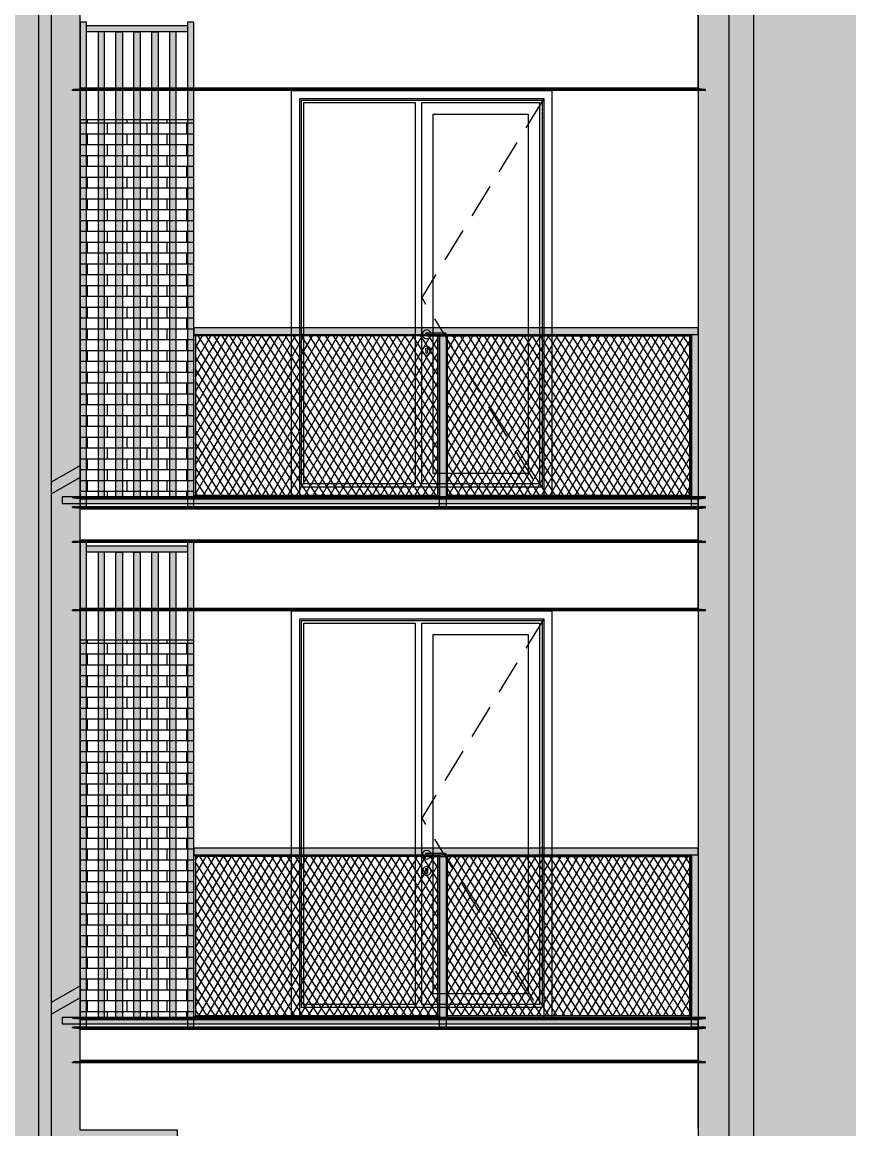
# Model space of a CAD drawing. Header units: millimetres. Extents: x 476244520 to 476657119, y 4620824743 to 4621446928.
# Drawn here: x 476562973 to 476568056, y 4621075260 to 4621082065 of the extents above; entities that cross this region are included whole.
import ezdxf

# ---------------------------------------------------------------- set-up
doc = ezdxf.new("R2010")
doc.units = ezdxf.units.MM
doc.header["$MEASUREMENT"] = 0
doc.linetypes.add('Hidden Line', pattern=[317.5, 211.666667, -105.833333])
for name, color, linetype, lineweight in [('0_Pen_No__250_Pen_No__255', 255, 'Continuous', 0), ('0_Pen_No__250_Pen_No__7', 7, 'Continuous', 0), ('2D Drafting - General_Pen_No__30_Pen_No__9_Pen_No__9_Pen_No__253', 252, 'Continuous', 0), ('2D Drafting - General_Pen_No__30_Pen_No__9_Pen_No__9_Pen_No__7', 7, 'Continuous', 0), ('2D Drafting - General_Pen_No__7_Pen_No__7', 7, 'Continuous', 0), ('New_2D Drafting - General_Pen_No__30_Pen_No__9_Pen_No__9_Pen_No__255', 255, 'Continuous', 0), ('New_2D Drafting - General_Pen_No__30_Pen_No__9_Pen_No__9_Pen_No__7', 7, 'Continuous', 0), ('New_2D Drafting - General_Pen_No__4', 7, 'Continuous', 0), ('New_2D Drafting - General_Pen_No__7', 7, 'Continuous', 0), ('New_Structural - Bearing_Pen_No__250', 7, 'Continuous', 0), ('Structural - Bearing_Pen_No__250', 7, 'Continuous', 0), ('zoma_Pen_No__142', 142, 'Continuous', 0)]:
    doc.layers.add(name, color=color, linetype=linetype, lineweight=lineweight)
doc.layers.add('zoma', color=7, linetype='Continuous')
doc.styles.add('GENERATED_STYLE_2', font='arial.ttf')
doc.dimstyles.new('GENERATED_STYLE__1', dxfattribs={"dimtxt": 200, "dimasz": 64.421331, "dimexe": 0.18, "dimexo": 3, "dimgap": 0.09, "dimtad": 1, "dimtih": 1, "dimtoh": 1, "dimlfac": 0.001, "dimzin": 0, "dimdsep": 46, "dimtxsty": 'GENERATED_STYLE_2', "dimblk": 'ARROWHEAD_2', "dimblk1": 'ARROWHEAD_2', "dimblk2": 'ARROWHEAD_2', "dimcen": 0.09, "dimclrd": 142, "dimclre": 142, "dimclrt": 142, "dimadec": 0, "dimazin": 0, "dimtfac": 1, "dimtdec": 4, "dimtmove": 0, "dimatfit": 3, "dimfxl": 1, "dimtolj": 1, "dimtzin": 0, "dimarcsym": 0})
pattern_1 = [(0, (476844527.15, 4621385791.044), (0, 66.64), []), (90, (476844527.15, 4621385791.04), (-244.8, 0), [66.64, -66.64]), (90, (476844649.55, 4621385857.68), (-244.8, 0), [66.64, -66.64])]
pattern_2 = [(60, (476844527.15, 4621385791.044), (-38.971143, 22.5), []), (122.833095, (476844527.15, 4621385791.044), (36.8060797, 18.75), [])]

# ---------------------------------------------------------------- blocks, each defined once
blk = doc.blocks.new('*D172', base_point=(476844527.1, 4621385791))
at = {"layer": 'zoma_Pen_No__142', "color": 142, "linetype": 'Continuous', "lineweight": 0, "transparency": 16777216}
for p, q in [((476539727.3, 4621067767.3), (476539678.3, 4621067682.6)), ((476539702.8, 4621067661.4), (476539702.8, 4621067788.5)), ((476581478.3, 4621067682.6), (476581527.3, 4621067767.3)), ((476581502.8, 4621067661.4), (476581502.8, 4621067788.5)), ((476539661.3, 4621067725), (476539702.8, 4621067725)), ((476539702.8, 4621067725), (476581502.8, 4621067725)), ((476581502.8, 4621067725), (476581544.2, 4621067725))]:
    blk.add_line(p, q, dxfattribs=at)
at = {"layer": 'zoma_Pen_No__142', "color": 142, "lineweight": 0, "transparency": 16777216, "insert": (476560260.9, 4621067765), "char_height": 200, "attachment_point": 7, "style": 'GENERATED_STYLE_2'}
blk.add_mtext('\\A1;{\\pql;\\fArial CYR|b0|i0|c204|p34;41.80}', dxfattribs=at)
blk = doc.blocks.new('ARROWHEAD_2')
at = {"color": 0, "linetype": 'Continuous', "lineweight": 0}
for p, q in [((0, 0), (-1, 0)), ((-0.38, -0.66), (0.38, 0.66))]:
    blk.add_line(p, q, dxfattribs=at)

msp = doc.modelspace()

# ---------------------------------------------------------------- hatches: boundary and pattern name
at = {"layer": '0_Pen_No__250_Pen_No__255', "linetype": 'Continuous', "lineweight": 0, "true_color": 0x3f3f3f}
for points in [[(476563154.323, 4621070445.479), (476563154.323, 4621082420.346), (476563074.323, 4621082420.346), (476563074.323, 4621070445.479)], [(476563154.323, 4621079238.504), (476563329.323, 4621079339.645), (476563329.323, 4621079266.141), (476563154.323, 4621079165.001)], [(476563154.323, 4621076038.504), (476563329.323, 4621076139.645), (476563329.323, 4621076066.141), (476563154.323, 4621075965.001)]]:
    msp.add_hatch(color=250, dxfattribs=at).paths.add_polyline_path(points)
at = {"layer": '2D Drafting - General_Pen_No__30_Pen_No__9_Pen_No__9_Pen_No__253', "linetype": 'Continuous', "lineweight": 0}
h = msp.add_hatch(dxfattribs=at)
h.set_pattern_fill('BRICK___RUNNING_BOND', color=252, style=0, pattern_type=2)
h.set_pattern_definition([(0, (476584677.18, 4621075479.1), (0, 66.64), []), (90, (476584677.18, 4621075479.1), (-244.8, 0), [66.64, -66.64]), (90, (476584799.58, 4621075545.74), (-244.8, 0), [66.64, -66.64])])
h.paths.add_polyline_path([(476539459.138, 4621072645.531), (476540629.005, 4621072645.531), (476540629.014, 4621075245.539), (476540629.014, 4621076667.176), (476540629.014, 4621084845.531), (476540629.014, 4621085057.885), (476540629.014, 4621085545.532), (476546429.014, 4621085545.532), (476546429.014, 4621072645.531), (476553686.976, 4621072645.531), (476553729.155, 4621072645.531), (476553729.155, 4621075945.533), (476553729.155, 4621078445.544), (476553729.155, 4621079070.057), (476553729.155, 4621085545.544), (476557529.011, 4621085545.544), (476557529.011, 4621075245.549), (476556929.206, 4621075245.549), (476556929.206, 4621070445.499), (476563929.127, 4621070445.499), (476563929.127, 4621075251.999), (476563329.323, 4621075251.999), (476563329.323, 4621085545.544), (476567129.179, 4621085545.544), (476567129.179, 4621072645.445), (476569940.806, 4621072645.445), (476569940.806, 4621072645.531), (476570829.494, 4621072645.531), (476572429.494, 4621072645.531), (476574429.014, 4621072645.531), (476574429.014, 4621085545.532), (476580229.014, 4621085545.532), (476580229.014, 4621072645.531), (476581399.049, 4621072645.531), (476581399.049, 4621085945.125), (476580317.511, 4621085945.125), (476574428.978, 4621085945.125), (476553729.155, 4621085945.125), (476546829.014, 4621085945.125), (476539459.138, 4621085945.125)])
h.paths.add_polyline_path([(476546829.014, 4621082345.544), (476546829.014, 4621084845.531), (476553329.014, 4621084845.531), (476553329.014, 4621082345.544)], flags=0)
h.paths.add_polyline_path([(476546829.014, 4621075945.533), (476546829.014, 4621078445.544), (476553329.014, 4621078445.544), (476553329.014, 4621075945.533)], flags=0)
h.paths.add_polyline_path([(476546829.014, 4621079145.544), (476546829.014, 4621081645.544), (476553329.014, 4621081645.544), (476553329.014, 4621079145.544)], flags=0)
h.paths.add_polyline_path([(476549474.939, 4621072745.581), (476549479.055, 4621072745.581), (476549479.055, 4621075245.581), (476547879.055, 4621075245.582), (476547879.055, 4621072745.581)], flags=0)
h.paths.add_polyline_path([(476559629.231, 4621083245.531), (476559629.231, 4621084845.531), (476558029.231, 4621084845.531), (476558029.231, 4621083245.531)], flags=0)
h.paths.add_polyline_path([(476559629.231, 4621073645.531), (476559629.231, 4621075245.531), (476558029.231, 4621075245.531), (476558029.231, 4621073645.531)], flags=0)
h.paths.add_polyline_path([(476558029.236, 4621076845.531), (476559629.236, 4621076845.531), (476559629.236, 4621078445.531), (476558029.236, 4621078445.531)], flags=0)
h.paths.add_polyline_path([(476559629.236, 4621080045.531), (476559629.236, 4621081645.531), (476558029.236, 4621081645.531), (476558029.236, 4621080045.531)], flags=0)
h.paths.add_polyline_path([(476559629.014, 4621071445.531), (476559629.014, 4621072045.531), (476558029.442, 4621072045.531), (476558029.442, 4621071445.531)], flags=0)
h.paths.add_polyline_path([(476561228.792, 4621078445.531), (476561228.792, 4621076845.531), (476562828.792, 4621076845.531), (476562828.792, 4621078445.531)], flags=0)
h.paths.add_polyline_path([(476561228.792, 4621080045.531), (476562828.792, 4621080045.531), (476562828.792, 4621081645.531), (476561228.792, 4621081645.531)], flags=0)
h.paths.add_polyline_path([(476561228.797, 4621084845.531), (476561228.797, 4621083245.531), (476562828.797, 4621083245.531), (476562828.797, 4621084845.531)], flags=0)
h.paths.add_polyline_path([(476562828.369, 4621071445.531), (476562828.369, 4621072045.531), (476561228.797, 4621072045.531), (476561228.797, 4621071445.531)], flags=0)
h.paths.add_polyline_path([(476561228.797, 4621073645.531), (476562828.797, 4621073645.531), (476562828.797, 4621075245.531), (476561228.797, 4621075245.531)], flags=0)
h.paths.add_polyline_path([(476568178.997, 4621081645.582), (476568178.997, 4621079145.581), (476569778.997, 4621079145.581), (476569778.997, 4621081645.581)], flags=0)
h.paths.add_polyline_path([(476569778.997, 4621075945.581), (476569778.997, 4621078445.581), (476568178.997, 4621078445.582), (476568178.997, 4621075945.581)], flags=0)
h.paths.add_polyline_path([(476568178.997, 4621082345.581), (476569778.997, 4621082345.581), (476569778.997, 4621084845.581), (476568178.997, 4621084845.582)], flags=0)
h.paths.add_polyline_path([(476571779.011, 4621084845.581), (476571779.011, 4621082345.581), (476573379.011, 4621082345.581), (476573379.011, 4621084845.582)], flags=0)
h.paths.add_polyline_path([(476571779.011, 4621081645.581), (476571779.011, 4621079145.581), (476573379.011, 4621079145.581), (476573379.011, 4621081645.582)], flags=0)
h.paths.add_polyline_path([(476571779.011, 4621075245.581), (476571779.011, 4621072745.581), (476571783.128, 4621072745.581), (476573379.011, 4621072745.581), (476573379.011, 4621075245.582)], flags=0)
h.paths.add_polyline_path([(476571779.011, 4621075945.581), (476573379.011, 4621075945.581), (476573379.011, 4621078445.582), (476571779.011, 4621078445.581)], flags=0)
at = {"layer": 'New_2D Drafting - General_Pen_No__30_Pen_No__9_Pen_No__9_Pen_No__255', "linetype": 'Continuous', "lineweight": 0}
for points in [[(476567320.175, 4621070445.492), (476567320.175, 4621085245.557), (476567470.175, 4621085245.557), (476567470.175, 4621070445.492)], [(476563369.323, 4621082065.446), (476563329.323, 4621082065.446), (476563329.323, 4621079085.507), (476563369.323, 4621079085.507)], [(476564029.323, 4621082065.446), (476563989.323, 4621082065.446), (476563989.323, 4621079085.507), (476564029.323, 4621079085.507)], [(476563989.323, 4621082045.534), (476563989.323, 4621082005.446), (476563369.323, 4621082005.446), (476563369.323, 4621082045.534)], [(476563479.323, 4621082005.446), (476563439.323, 4621082005.446), (476563439.323, 4621079145.533), (476563479.323, 4621079145.533)], [(476563549.323, 4621082005.446), (476563589.323, 4621082005.446), (476563589.323, 4621079145.533), (476563549.323, 4621079145.533)], [(476563659.323, 4621082005.446), (476563699.323, 4621082005.446), (476563699.323, 4621079145.533), (476563659.323, 4621079145.533)], [(476563769.323, 4621082005.446), (476563809.323, 4621082005.446), (476563809.323, 4621079145.533), (476563769.323, 4621079145.533)], [(476563919.323, 4621082005.446), (476563879.323, 4621082005.446), (476563879.323, 4621079145.533), (476563919.323, 4621079145.533)], [(476567129.179, 4621080145.535), (476567129.179, 4621080185.535), (476564029.319, 4621080185.535), (476564029.319, 4621080145.535)], [(476564039.405, 4621080135.535), (476564029.319, 4621080145.535), (476565539.153, 4621080145.535), (476565529.153, 4621080135.535)], [(476564029.319, 4621080145.535), (476564039.405, 4621080135.535), (476564039.405, 4621079155.507), (476564029.319, 4621079145.533)], [(476565539.179, 4621079145.533), (476565529.179, 4621079155.533), (476565529.179, 4621080135.561), (476565539.179, 4621080145.561)], [(476565579.179, 4621079085.507), (476565539.179, 4621079085.507), (476565539.179, 4621080145.535), (476565579.179, 4621080145.535)], [(476565579.179, 4621079145.507), (476565589.179, 4621079155.507), (476565589.179, 4621080135.535), (476565579.179, 4621080145.535)], [(476565589.179, 4621080135.535), (476565579.179, 4621080145.535), (476567089.179, 4621080145.535), (476567079.179, 4621080135.535)], [(476567089.179, 4621079145.507), (476567079.179, 4621079155.507), (476567079.179, 4621080135.535), (476567089.179, 4621080145.535)], [(476567129.179, 4621079085.541), (476567089.179, 4621079085.541), (476567089.179, 4621080145.535), (476567129.179, 4621080145.535)], [(476567129.179, 4621079105.533), (476567129.179, 4621079145.533), (476563219.405, 4621079145.533), (476563219.405, 4621079105.533)], [(476564039.405, 4621079155.507), (476564029.319, 4621079145.533), (476565539.153, 4621079145.533), (476565529.151, 4621079155.535)], [(476565589.179, 4621079155.533), (476565579.179, 4621079145.533), (476567089.179, 4621079145.533), (476567079.179, 4621079155.533)], [(476563369.323, 4621078865.446), (476563329.323, 4621078865.446), (476563329.323, 4621075885.507), (476563369.323, 4621075885.507)], [(476564029.323, 4621078865.446), (476563989.323, 4621078865.446), (476563989.323, 4621075885.507), (476564029.323, 4621075885.507)], [(476563989.323, 4621078845.534), (476563989.323, 4621078805.446), (476563369.323, 4621078805.446), (476563369.323, 4621078845.534)], [(476563479.323, 4621078805.446), (476563439.323, 4621078805.446), (476563439.323, 4621075945.533), (476563479.323, 4621075945.533)], [(476563549.323, 4621078805.446), (476563589.323, 4621078805.446), (476563589.323, 4621075945.533), (476563549.323, 4621075945.533)], [(476563659.323, 4621078805.446), (476563699.323, 4621078805.446), (476563699.323, 4621075945.533), (476563659.323, 4621075945.533)], [(476563769.323, 4621078805.446), (476563809.323, 4621078805.446), (476563809.323, 4621075945.533), (476563769.323, 4621075945.533)], [(476563919.323, 4621078805.446), (476563879.323, 4621078805.446), (476563879.323, 4621075945.533), (476563919.323, 4621075945.533)], [(476567129.179, 4621076945.535), (476567129.179, 4621076985.535), (476564029.319, 4621076985.535), (476564029.319, 4621076945.535)], [(476564039.405, 4621076935.535), (476564029.319, 4621076945.535), (476565539.153, 4621076945.535), (476565529.153, 4621076935.535)], [(476564029.319, 4621076945.535), (476564039.405, 4621076935.535), (476564039.405, 4621075955.507), (476564029.319, 4621075945.533)], [(476565539.179, 4621075945.533), (476565529.179, 4621075955.533), (476565529.179, 4621076935.561), (476565539.179, 4621076945.561)], [(476565579.179, 4621075885.507), (476565539.179, 4621075885.507), (476565539.179, 4621076945.535), (476565579.179, 4621076945.535)], [(476565579.179, 4621075945.507), (476565589.179, 4621075955.507), (476565589.179, 4621076935.535), (476565579.179, 4621076945.535)], [(476565589.179, 4621076935.535), (476565579.179, 4621076945.535), (476567089.179, 4621076945.535), (476567079.179, 4621076935.535)], [(476567089.179, 4621075945.507), (476567079.179, 4621075955.507), (476567079.179, 4621076935.535), (476567089.179, 4621076945.535)], [(476567129.179, 4621075885.541), (476567089.179, 4621075885.541), (476567089.179, 4621076945.535), (476567129.179, 4621076945.535)], [(476567129.179, 4621075905.533), (476567129.179, 4621075945.533), (476563219.405, 4621075945.533), (476563219.405, 4621075905.533)], [(476564039.405, 4621075955.507), (476564029.319, 4621075945.533), (476565539.153, 4621075945.533), (476565529.151, 4621075955.535)], [(476565589.179, 4621075955.533), (476565579.179, 4621075945.533), (476567089.179, 4621075945.533), (476567079.179, 4621075955.533)]]:
    msp.add_hatch(color=255, dxfattribs=at).paths.add_polyline_path(points)
h = msp.add_hatch(dxfattribs=at)
h.set_pattern_fill('BRICK___RUNNING_BOND', color=255, style=0, pattern_type=2)
h.set_pattern_definition(pattern_1)
h.paths.add_polyline_path([(476563329.323, 4621079145.533), (476564029.319, 4621079145.533), (476564029.319, 4621081465.08), (476563329.323, 4621081465.08)])
h = msp.add_hatch(dxfattribs=at)
h.set_pattern_fill('BRICK___RUNNING_BOND', color=255, style=0, pattern_type=2)
h.set_pattern_definition(pattern_1)
h.paths.add_polyline_path([(476563329.323, 4621075945.533), (476564029.319, 4621075945.533), (476564029.319, 4621078265.08), (476563329.323, 4621078265.08)])
at = {"layer": 'New_2D Drafting - General_Pen_No__7', "linetype": 'Continuous', "lineweight": 0}
h = msp.add_hatch(dxfattribs=at)
h.set_pattern_fill('BATT_INSULATION', style=0, pattern_type=2)
h.set_pattern_definition(pattern_2)
h.paths.add_polyline_path([(476565529.179, 4621080135.535), (476564039.405, 4621080135.535), (476564039.405, 4621079155.507), (476565529.179, 4621079155.507)])
h = msp.add_hatch(dxfattribs=at)
h.set_pattern_fill('BATT_INSULATION', style=0, pattern_type=2)
h.set_pattern_definition(pattern_2)
h.paths.add_polyline_path([(476567079.179, 4621079155.533), (476565589.179, 4621079155.533), (476565589.179, 4621080135.535), (476567079.179, 4621080135.535)])
h = msp.add_hatch(dxfattribs=at)
h.set_pattern_fill('BATT_INSULATION', style=0, pattern_type=2)
h.set_pattern_definition(pattern_2)
h.paths.add_polyline_path([(476565529.179, 4621076935.535), (476564039.405, 4621076935.535), (476564039.405, 4621075955.507), (476565529.179, 4621075955.507)])
h = msp.add_hatch(dxfattribs=at)
h.set_pattern_fill('BATT_INSULATION', style=0, pattern_type=2)
h.set_pattern_definition(pattern_2)
h.paths.add_polyline_path([(476567079.179, 4621075955.533), (476565589.179, 4621075955.533), (476565589.179, 4621076935.535), (476567079.179, 4621076935.535)])

# ---------------------------------------------------------------- linework, layer by layer
at = {"layer": '0_Pen_No__250_Pen_No__7', "color": 7, "linetype": 'Continuous', "lineweight": 0, "flags": 128}
for points in [[(476563154.323, 4621070445.479), (476563154.323, 4621082420.346), (476563074.323, 4621082420.346), (476563074.323, 4621070445.479)], [(476563154.323, 4621079238.504), (476563329.323, 4621079339.645), (476563329.323, 4621079266.141), (476563154.323, 4621079165.001)], [(476563154.323, 4621076038.504), (476563329.323, 4621076139.645), (476563329.323, 4621076066.141), (476563154.323, 4621075965.001)]]:
    msp.add_lwpolyline(points, close=True, dxfattribs=at)
at = {"layer": '2D Drafting - General_Pen_No__30_Pen_No__9_Pen_No__9_Pen_No__7', "color": 7, "linetype": 'Continuous', "lineweight": 0, "flags": 128}
msp.add_lwpolyline([(476556929.206, 4621070445.499), (476563929.127, 4621070445.499), (476563929.127, 4621075251.999), (476563329.323, 4621075251.999), (476563329.323, 4621085545.544), (476567129.179, 4621085545.544), (476567129.179, 4621072645.445), (476569940.806, 4621072645.445), (476569940.806, 4621072645.531), (476570829.494, 4621072645.531), (476572429.494, 4621072645.531), (476574429.014, 4621072645.531), (476574429.014, 4621085545.532), (476580229.014, 4621085545.532), (476580229.014, 4621072645.531), (476581399.049, 4621072645.531), (476581399.049, 4621085945.125), (476580317.511, 4621085945.125), (476574428.978, 4621085945.125), (476553729.155, 4621085945.125)], dxfattribs=at)
at = {"layer": '2D Drafting - General_Pen_No__7_Pen_No__7', "color": 7, "linetype": 'Continuous', "lineweight": 0, "flags": 128}
for points in [[(476566225.507, 4621079145.552), (476564629.623, 4621079145.558), (476564629.632, 4621081645.558), (476566229.632, 4621081645.552)], [(476566229.632, 4621081645.552), (476566229.623, 4621079145.552), (476566225.507, 4621079145.552)], [(476566225.507, 4621075945.552), (476564629.623, 4621075945.558), (476564629.632, 4621078445.558), (476566229.632, 4621078445.552)], [(476566229.632, 4621078445.552), (476566229.623, 4621075945.552), (476566225.507, 4621075945.552)]]:
    msp.add_lwpolyline(points, dxfattribs=at)
for points in [[(476564679.632, 4621081595.557), (476566179.632, 4621081595.552), (476566179.623, 4621079145.553), (476564679.623, 4621079145.559)], [(476564689.632, 4621081585.557), (476566169.632, 4621081585.552), (476566169.623, 4621079205.554), (476564689.623, 4621079205.559)], [(476564704.632, 4621081570.557), (476565389.632, 4621081570.554), (476565389.624, 4621079225.557), (476564704.624, 4621079225.559)], [(476565429.628, 4621081570.554), (476566154.632, 4621081570.552), (476566154.624, 4621079225.554), (476565429.624, 4621079225.557)], [(476565499.631, 4621081500.554), (476566084.631, 4621081500.552), (476566084.624, 4621079290.554), (476565499.624, 4621079290.556)], [(476564679.632, 4621078395.557), (476566179.632, 4621078395.552), (476566179.623, 4621075945.553), (476564679.623, 4621075945.559)], [(476564689.632, 4621078385.557), (476566169.632, 4621078385.552), (476566169.623, 4621076005.554), (476564689.623, 4621076005.559)], [(476564704.632, 4621078370.557), (476565389.632, 4621078370.554), (476565389.624, 4621076025.557), (476564704.624, 4621076025.559)], [(476565429.628, 4621078370.554), (476566154.632, 4621078370.552), (476566154.624, 4621076025.554), (476565429.624, 4621076025.557)], [(476565499.631, 4621078300.554), (476566084.631, 4621078300.552), (476566084.624, 4621076090.554), (476565499.624, 4621076090.556)]]:
    msp.add_lwpolyline(points, close=True, dxfattribs=at)
at = {"layer": '2D Drafting - General_Pen_No__7_Pen_No__7', "color": 7, "linetype": 'Hidden Line', "lineweight": 0, "flags": 128}
for points in [[(476566179.632, 4621081595.552), (476565429.628, 4621080371.431), (476566178.846, 4621079146.837)], [(476566179.632, 4621078395.552), (476565429.628, 4621077171.431), (476566178.846, 4621075946.837)]]:
    msp.add_lwpolyline(points, dxfattribs=at)
at = {"layer": 'New_2D Drafting - General_Pen_No__30_Pen_No__9_Pen_No__9_Pen_No__7', "color": 7, "linetype": 'Continuous', "lineweight": 0, "flags": 128}
for points in [[(476567320.175, 4621070445.492), (476567320.175, 4621085245.557), (476567470.175, 4621085245.557), (476567470.175, 4621070445.492)], [(476563369.323, 4621082065.446), (476563329.323, 4621082065.446), (476563329.323, 4621079085.507), (476563369.323, 4621079085.507)], [(476564029.323, 4621082065.446), (476563989.323, 4621082065.446), (476563989.323, 4621079085.507), (476564029.323, 4621079085.507)], [(476563989.323, 4621082045.534), (476563989.323, 4621082005.446), (476563369.323, 4621082005.446), (476563369.323, 4621082045.534)], [(476563479.323, 4621082005.446), (476563439.323, 4621082005.446), (476563439.323, 4621079145.533), (476563479.323, 4621079145.533)], [(476563549.323, 4621082005.446), (476563589.323, 4621082005.446), (476563589.323, 4621079145.533), (476563549.323, 4621079145.533)], [(476563659.323, 4621082005.446), (476563699.323, 4621082005.446), (476563699.323, 4621079145.533), (476563659.323, 4621079145.533)], [(476563769.323, 4621082005.446), (476563809.323, 4621082005.446), (476563809.323, 4621079145.533), (476563769.323, 4621079145.533)], [(476563919.323, 4621082005.446), (476563879.323, 4621082005.446), (476563879.323, 4621079145.533), (476563919.323, 4621079145.533)], [(476563329.323, 4621079145.533), (476564029.319, 4621079145.533), (476564029.319, 4621081465.08), (476563329.323, 4621081465.08)], [(476567129.179, 4621080145.535), (476567129.179, 4621080185.535), (476564029.319, 4621080185.535), (476564029.319, 4621080145.535)], [(476564039.405, 4621080135.535), (476564029.319, 4621080145.535), (476565539.153, 4621080145.535), (476565529.153, 4621080135.535)], [(476564029.319, 4621080145.535), (476564039.405, 4621080135.535), (476564039.405, 4621079155.507), (476564029.319, 4621079145.533)], [(476565539.179, 4621079145.533), (476565529.179, 4621079155.533), (476565529.179, 4621080135.561), (476565539.179, 4621080145.561)], [(476565579.179, 4621079085.507), (476565539.179, 4621079085.507), (476565539.179, 4621080145.535), (476565579.179, 4621080145.535)], [(476565579.179, 4621079145.507), (476565589.179, 4621079155.507), (476565589.179, 4621080135.535), (476565579.179, 4621080145.535)], [(476565589.179, 4621080135.535), (476565579.179, 4621080145.535), (476567089.179, 4621080145.535), (476567079.179, 4621080135.535)], [(476567089.179, 4621079145.507), (476567079.179, 4621079155.507), (476567079.179, 4621080135.535), (476567089.179, 4621080145.535)], [(476567129.179, 4621079085.541), (476567089.179, 4621079085.541), (476567089.179, 4621080145.535), (476567129.179, 4621080145.535)], [(476567129.179, 4621079105.533), (476567129.179, 4621079145.533), (476563219.405, 4621079145.533), (476563219.405, 4621079105.533)], [(476564039.405, 4621079155.507), (476564029.319, 4621079145.533), (476565539.153, 4621079145.533), (476565529.151, 4621079155.535)], [(476565589.179, 4621079155.533), (476565579.179, 4621079145.533), (476567089.179, 4621079145.533), (476567079.179, 4621079155.533)], [(476563369.323, 4621078865.446), (476563329.323, 4621078865.446), (476563329.323, 4621075885.507), (476563369.323, 4621075885.507)], [(476564029.323, 4621078865.446), (476563989.323, 4621078865.446), (476563989.323, 4621075885.507), (476564029.323, 4621075885.507)], [(476563989.323, 4621078845.534), (476563989.323, 4621078805.446), (476563369.323, 4621078805.446), (476563369.323, 4621078845.534)], [(476563479.323, 4621078805.446), (476563439.323, 4621078805.446), (476563439.323, 4621075945.533), (476563479.323, 4621075945.533)], [(476563549.323, 4621078805.446), (476563589.323, 4621078805.446), (476563589.323, 4621075945.533), (476563549.323, 4621075945.533)], [(476563659.323, 4621078805.446), (476563699.323, 4621078805.446), (476563699.323, 4621075945.533), (476563659.323, 4621075945.533)], [(476563769.323, 4621078805.446), (476563809.323, 4621078805.446), (476563809.323, 4621075945.533), (476563769.323, 4621075945.533)], [(476563919.323, 4621078805.446), (476563879.323, 4621078805.446), (476563879.323, 4621075945.533), (476563919.323, 4621075945.533)], [(476563329.323, 4621075945.533), (476564029.319, 4621075945.533), (476564029.319, 4621078265.08), (476563329.323, 4621078265.08)], [(476567129.179, 4621076945.535), (476567129.179, 4621076985.535), (476564029.319, 4621076985.535), (476564029.319, 4621076945.535)], [(476564039.405, 4621076935.535), (476564029.319, 4621076945.535), (476565539.153, 4621076945.535), (476565529.153, 4621076935.535)], [(476564029.319, 4621076945.535), (476564039.405, 4621076935.535), (476564039.405, 4621075955.507), (476564029.319, 4621075945.533)], [(476565539.179, 4621075945.533), (476565529.179, 4621075955.533), (476565529.179, 4621076935.561), (476565539.179, 4621076945.561)], [(476565579.179, 4621075885.507), (476565539.179, 4621075885.507), (476565539.179, 4621076945.535), (476565579.179, 4621076945.535)], [(476565579.179, 4621075945.507), (476565589.179, 4621075955.507), (476565589.179, 4621076935.535), (476565579.179, 4621076945.535)], [(476565589.179, 4621076935.535), (476565579.179, 4621076945.535), (476567089.179, 4621076945.535), (476567079.179, 4621076935.535)], [(476567089.179, 4621075945.507), (476567079.179, 4621075955.507), (476567079.179, 4621076935.535), (476567089.179, 4621076945.535)], [(476567129.179, 4621075885.541), (476567089.179, 4621075885.541), (476567089.179, 4621076945.535), (476567129.179, 4621076945.535)], [(476567129.179, 4621075905.533), (476567129.179, 4621075945.533), (476563219.405, 4621075945.533), (476563219.405, 4621075905.533)], [(476564039.405, 4621075955.507), (476564029.319, 4621075945.533), (476565539.153, 4621075945.533), (476565529.151, 4621075955.535)], [(476565589.179, 4621075955.533), (476565579.179, 4621075945.533), (476567089.179, 4621075945.533), (476567079.179, 4621075955.533)]]:
    msp.add_lwpolyline(points, close=True, dxfattribs=at)
at = {"layer": 'New_2D Drafting - General_Pen_No__4', "color": 7, "linetype": 'Continuous', "lineweight": 0, "flags": 128}
for points in [[(476565529.179, 4621080135.535), (476564039.405, 4621080135.535), (476564039.405, 4621079155.507), (476565529.179, 4621079155.507)], [(476567079.179, 4621079155.533), (476565589.179, 4621079155.533), (476565589.179, 4621080135.535), (476567079.179, 4621080135.535)], [(476565529.179, 4621076935.535), (476564039.405, 4621076935.535), (476564039.405, 4621075955.507), (476565529.179, 4621075955.507)], [(476567079.179, 4621075955.533), (476565589.179, 4621075955.533), (476565589.179, 4621076935.535), (476567079.179, 4621076935.535)]]:
    msp.add_lwpolyline(points, close=True, dxfattribs=at)
at = {"layer": 'New_Structural - Bearing_Pen_No__250', "color": 7, "linetype": 'Continuous', "lineweight": 0}
for p, q in [((476565437.134, 4621080159.055), (476565433.517, 4621080145.555)), ((476565447.017, 4621080168.938), (476565437.134, 4621080159.055)), ((476565460.517, 4621080172.555), (476565447.017, 4621080168.938)), ((476565453.446, 4621080152.626), (476565450.517, 4621080145.555)), ((476565454.998, 4621080152.626), (476565452.239, 4621080145.555)), ((476565460.517, 4621080155.555), (476565453.446, 4621080152.626)), ((476565459.813, 4621080152.626), (476565457.701, 4621080145.555)), ((476565474.017, 4621080168.938), (476565460.517, 4621080172.555)), ((476565460.517, 4621080155.555), (476565461.659, 4621080155.555)), ((476565461.659, 4621080155.555), (476565464.91, 4621080155.555)), ((476565464.91, 4621080155.555), (476565469.777, 4621080155.555)), ((476565467.018, 4621080152.626), (476565465.875, 4621080145.555)), ((476565469.777, 4621080155.555), (476565475.517, 4621080155.555)), ((476565483.9, 4621080159.055), (476565474.017, 4621080168.938)), ((476565475.517, 4621080155.555), (476565555.517, 4621080155.555)), ((476565484.838, 4621080155.555), (476565483.9, 4621080159.055)), ((476565555.517, 4621080155.555), (476565561.257, 4621080155.555)), ((476565561.257, 4621080155.555), (476565566.124, 4621080155.555)), ((476565564.016, 4621080152.626), (476565565.159, 4621080145.555)), ((476565566.124, 4621080155.555), (476565569.375, 4621080155.555)), ((476565569.375, 4621080155.555), (476565570.517, 4621080155.555)), ((476565570.517, 4621080155.555), (476565577.588, 4621080152.626)), ((476565571.222, 4621080152.626), (476565573.333, 4621080145.555)), ((476565576.036, 4621080152.626), (476565578.795, 4621080145.555)), ((476565577.588, 4621080152.626), (476565580.517, 4621080145.555)), ((476565433.517, 4621080145.555), (476565437.134, 4621080132.055)), ((476565437.134, 4621080132.055), (476565447.017, 4621080122.172)), ((476565447.017, 4621080122.172), (476565460.517, 4621080118.555)), ((476565450.517, 4621080145.555), (476565453.446, 4621080138.484)), ((476565452.239, 4621080145.555), (476565454.998, 4621080138.484)), ((476565453.446, 4621080138.484), (476565460.517, 4621080135.555)), ((476565457.701, 4621080145.555), (476565459.812, 4621080138.484)), ((476565460.517, 4621080135.555), (476565461.659, 4621080135.555)), ((476565460.517, 4621080118.555), (476565474.017, 4621080122.172)), ((476565461.659, 4621080135.555), (476565464.91, 4621080135.555)), ((476565464.91, 4621080135.555), (476565469.777, 4621080135.555)), ((476565465.875, 4621080145.555), (476565467.018, 4621080138.484)), ((476565469.777, 4621080135.555), (476565475.517, 4621080135.555)), ((476565474.017, 4621080122.172), (476565483.9, 4621080132.055)), ((476565475.517, 4621080135.555), (476565555.517, 4621080135.555)), ((476565483.9, 4621080132.055), (476565484.838, 4621080135.555)), ((476565555.517, 4621080135.555), (476565561.257, 4621080135.555)), ((476565561.257, 4621080135.555), (476565566.124, 4621080135.555)), ((476565565.159, 4621080145.555), (476565564.016, 4621080138.484)), ((476565566.124, 4621080135.555), (476565569.375, 4621080135.555)), ((476565569.375, 4621080135.555), (476565570.517, 4621080135.555)), ((476565577.588, 4621080138.484), (476565570.517, 4621080135.555)), ((476565573.333, 4621080145.555), (476565571.222, 4621080138.484)), ((476565578.795, 4621080145.555), (476565576.036, 4621080138.484)), ((476565580.517, 4621080145.555), (476565577.588, 4621080138.484)), ((476565437.134, 4621080059.055), (476565433.517, 4621080045.555)), ((476565433.517, 4621080045.555), (476565437.134, 4621080032.055)), ((476565447.017, 4621080068.938), (476565437.134, 4621080059.055)), ((476565437.134, 4621080032.055), (476565447.017, 4621080022.172)), ((476565460.517, 4621080072.555), (476565447.017, 4621080068.938)), ((476565447.017, 4621080022.172), (476565460.517, 4621080018.555)), ((476565453.797, 4621080057.195), (476565453.049, 4621080055.247)), ((476565455.517, 4621080049.955), (476565453.049, 4621080055.247)), ((476565453.797, 4621080057.195), (476565455.142, 4621080060.699)), ((476565455.142, 4621080060.699), (476565460.517, 4621080062.98)), ((476565455.517, 4621080048.442), (476565455.517, 4621080049.955)), ((476565455.517, 4621080048.442), (476565455.517, 4621080045.555)), ((476565455.517, 4621080045.555), (476565455.517, 4621080042.668)), ((476565455.517, 4621080042.668), (476565455.517, 4621080036.895)), ((476565455.517, 4621080036.895), (476565455.517, 4621080033.055)), ((476565456.981, 4621080029.52), (476565455.517, 4621080033.055)), ((476565460.517, 4621080028.055), (476565456.981, 4621080029.52)), ((476565474.017, 4621080068.938), (476565460.517, 4621080072.555)), ((476565460.517, 4621080062.98), (476565465.892, 4621080060.699)), ((476565464.052, 4621080029.519), (476565460.517, 4621080028.055)), ((476565460.517, 4621080018.555), (476565474.017, 4621080022.172)), ((476565465.517, 4621080033.055), (476565464.052, 4621080029.519)), ((476565467.985, 4621080055.247), (476565465.517, 4621080049.955)), ((476565465.517, 4621080049.955), (476565465.517, 4621080048.442)), ((476565465.517, 4621080048.442), (476565465.517, 4621080045.555)), ((476565465.517, 4621080045.555), (476565465.517, 4621080042.668)), ((476565465.517, 4621080042.668), (476565465.517, 4621080036.895)), ((476565465.517, 4621080036.895), (476565465.517, 4621080033.055)), ((476565467.237, 4621080057.195), (476565465.892, 4621080060.699)), ((476565467.237, 4621080057.195), (476565467.985, 4621080055.247)), ((476565483.899, 4621080059.055), (476565474.017, 4621080068.938)), ((476565474.017, 4621080022.172), (476565483.899, 4621080032.055)), ((476565487.517, 4621080045.555), (476565483.899, 4621080059.055)), ((476565483.899, 4621080032.055), (476565487.517, 4621080045.555)), ((476565437.134, 4621076959.055), (476565433.517, 4621076945.555)), ((476565447.017, 4621076968.938), (476565437.134, 4621076959.055)), ((476565460.517, 4621076972.555), (476565447.017, 4621076968.938)), ((476565453.446, 4621076952.626), (476565450.517, 4621076945.555)), ((476565454.998, 4621076952.626), (476565452.239, 4621076945.555)), ((476565460.517, 4621076955.555), (476565453.446, 4621076952.626)), ((476565459.813, 4621076952.626), (476565457.701, 4621076945.555)), ((476565474.017, 4621076968.938), (476565460.517, 4621076972.555)), ((476565460.517, 4621076955.555), (476565461.659, 4621076955.555)), ((476565461.659, 4621076955.555), (476565464.91, 4621076955.555)), ((476565464.91, 4621076955.555), (476565469.777, 4621076955.555)), ((476565467.018, 4621076952.626), (476565465.875, 4621076945.555)), ((476565469.777, 4621076955.555), (476565475.517, 4621076955.555)), ((476565483.9, 4621076959.055), (476565474.017, 4621076968.938)), ((476565475.517, 4621076955.555), (476565555.517, 4621076955.555)), ((476565484.838, 4621076955.555), (476565483.9, 4621076959.055)), ((476565555.517, 4621076955.555), (476565561.257, 4621076955.555)), ((476565561.257, 4621076955.555), (476565566.124, 4621076955.555)), ((476565564.016, 4621076952.626), (476565565.159, 4621076945.555)), ((476565566.124, 4621076955.555), (476565569.375, 4621076955.555)), ((476565569.375, 4621076955.555), (476565570.517, 4621076955.555)), ((476565570.517, 4621076955.555), (476565577.588, 4621076952.626)), ((476565571.222, 4621076952.626), (476565573.333, 4621076945.555)), ((476565576.036, 4621076952.626), (476565578.795, 4621076945.555)), ((476565577.588, 4621076952.626), (476565580.517, 4621076945.555)), ((476565433.517, 4621076945.555), (476565437.134, 4621076932.055)), ((476565437.134, 4621076932.055), (476565447.017, 4621076922.172)), ((476565447.017, 4621076922.172), (476565460.517, 4621076918.555)), ((476565450.517, 4621076945.555), (476565453.446, 4621076938.484)), ((476565452.239, 4621076945.555), (476565454.998, 4621076938.484)), ((476565453.446, 4621076938.484), (476565460.517, 4621076935.555)), ((476565457.701, 4621076945.555), (476565459.812, 4621076938.484)), ((476565460.517, 4621076935.555), (476565461.659, 4621076935.555)), ((476565460.517, 4621076918.555), (476565474.017, 4621076922.172)), ((476565461.659, 4621076935.555), (476565464.91, 4621076935.555)), ((476565464.91, 4621076935.555), (476565469.777, 4621076935.555)), ((476565465.875, 4621076945.555), (476565467.018, 4621076938.484)), ((476565469.777, 4621076935.555), (476565475.517, 4621076935.555)), ((476565474.017, 4621076922.172), (476565483.9, 4621076932.055)), ((476565475.517, 4621076935.555), (476565555.517, 4621076935.555)), ((476565483.9, 4621076932.055), (476565484.838, 4621076935.555)), ((476565555.517, 4621076935.555), (476565561.257, 4621076935.555)), ((476565561.257, 4621076935.555), (476565566.124, 4621076935.555)), ((476565565.159, 4621076945.555), (476565564.016, 4621076938.484)), ((476565566.124, 4621076935.555), (476565569.375, 4621076935.555)), ((476565569.375, 4621076935.555), (476565570.517, 4621076935.555)), ((476565577.588, 4621076938.484), (476565570.517, 4621076935.555)), ((476565573.333, 4621076945.555), (476565571.222, 4621076938.484)), ((476565578.795, 4621076945.555), (476565576.036, 4621076938.484)), ((476565580.517, 4621076945.555), (476565577.588, 4621076938.484)), ((476565437.134, 4621076859.055), (476565433.517, 4621076845.555)), ((476565433.517, 4621076845.555), (476565437.134, 4621076832.055)), ((476565447.017, 4621076868.938), (476565437.134, 4621076859.055)), ((476565437.134, 4621076832.055), (476565447.017, 4621076822.172)), ((476565460.517, 4621076872.555), (476565447.017, 4621076868.938)), ((476565447.017, 4621076822.172), (476565460.517, 4621076818.555)), ((476565453.797, 4621076857.195), (476565453.049, 4621076855.247)), ((476565455.517, 4621076849.955), (476565453.049, 4621076855.247)), ((476565453.797, 4621076857.195), (476565455.142, 4621076860.699)), ((476565455.142, 4621076860.699), (476565460.517, 4621076862.98)), ((476565455.517, 4621076848.442), (476565455.517, 4621076849.955)), ((476565455.517, 4621076848.442), (476565455.517, 4621076845.555)), ((476565455.517, 4621076845.555), (476565455.517, 4621076842.668)), ((476565455.517, 4621076842.668), (476565455.517, 4621076836.895)), ((476565455.517, 4621076836.895), (476565455.517, 4621076833.055)), ((476565456.981, 4621076829.52), (476565455.517, 4621076833.055)), ((476565460.517, 4621076828.055), (476565456.981, 4621076829.52)), ((476565474.017, 4621076868.938), (476565460.517, 4621076872.555)), ((476565460.517, 4621076862.98), (476565465.892, 4621076860.699)), ((476565464.052, 4621076829.519), (476565460.517, 4621076828.055)), ((476565460.517, 4621076818.555), (476565474.017, 4621076822.172)), ((476565465.517, 4621076833.055), (476565464.052, 4621076829.519)), ((476565467.985, 4621076855.247), (476565465.517, 4621076849.955)), ((476565465.517, 4621076849.955), (476565465.517, 4621076848.442)), ((476565465.517, 4621076848.442), (476565465.517, 4621076845.555)), ((476565465.517, 4621076845.555), (476565465.517, 4621076842.668)), ((476565465.517, 4621076842.668), (476565465.517, 4621076836.895)), ((476565465.517, 4621076836.895), (476565465.517, 4621076833.055)), ((476565467.237, 4621076857.195), (476565465.892, 4621076860.699)), ((476565467.237, 4621076857.195), (476565467.985, 4621076855.247)), ((476565483.899, 4621076859.055), (476565474.017, 4621076868.938)), ((476565474.017, 4621076822.172), (476565483.899, 4621076832.055)), ((476565487.517, 4621076845.555), (476565483.899, 4621076859.055)), ((476565483.899, 4621076832.055), (476565487.517, 4621076845.555))]:
    msp.add_line(p, q, dxfattribs=at)
at = {"layer": 'Structural - Bearing_Pen_No__250', "color": 7, "linetype": 'Continuous', "lineweight": 0}
for p, q in [((476563329.323, 4621081659.963), (476563329.323, 4621082331.149)), ((476567129.179, 4621081659.963), (476567129.179, 4621082331.149)), ((476563282.997, 4621081648.044), (476563283.396, 4621081649.575)), ((476563282.997, 4621081645.549), (476563282.997, 4621081648.044)), ((476567175.505, 4621081648.044), (476563282.997, 4621081648.044)), ((476563283.396, 4621081649.575), (476563284.534, 4621081650.873)), ((476563284.534, 4621081650.873), (476563286.237, 4621081651.74)), ((476563286.237, 4621081651.74), (476563287.459, 4621081651.999)), ((476563287.459, 4621081651.999), (476563324.86, 4621081655.989)), ((476567171.042, 4621081651.999), (476563287.459, 4621081651.999)), ((476563324.86, 4621081655.989), (476563326.082, 4621081656.249)), ((476567133.641, 4621081655.989), (476563324.86, 4621081655.989)), ((476563326.082, 4621081656.249), (476563327.785, 4621081657.116)), ((476563327.785, 4621081657.116), (476563328.923, 4621081658.414)), ((476563328.923, 4621081658.414), (476563329.323, 4621081659.944)), ((476567129.179, 4621081659.944), (476563329.323, 4621081659.944)), ((476567129.578, 4621081658.414), (476567129.179, 4621081659.944)), ((476567130.716, 4621081657.116), (476567129.578, 4621081658.414)), ((476567132.419, 4621081656.249), (476567130.716, 4621081657.116)), ((476567133.641, 4621081655.989), (476567132.419, 4621081656.249)), ((476567171.042, 4621081651.999), (476567133.641, 4621081655.989)), ((476567172.264, 4621081651.74), (476567171.042, 4621081651.999)), ((476567173.967, 4621081650.873), (476567172.264, 4621081651.74)), ((476567175.105, 4621081649.575), (476567173.967, 4621081650.873)), ((476567175.505, 4621081648.044), (476567175.105, 4621081649.575)), ((476567175.505, 4621081645.549), (476567175.505, 4621081648.044)), ((476567175.505, 4621081645.549), (476563282.997, 4621081645.549)), ((476563282.997, 4621079143.049), (476563282.997, 4621079145.544)), ((476567175.505, 4621079145.544), (476563282.997, 4621079145.544)), ((476563283.396, 4621079141.518), (476563282.997, 4621079143.049)), ((476567175.505, 4621079143.049), (476563282.997, 4621079143.049)), ((476563284.534, 4621079140.22), (476563283.396, 4621079141.518)), ((476563286.237, 4621079139.353), (476563284.534, 4621079140.22)), ((476563287.459, 4621079139.094), (476563286.237, 4621079139.353)), ((476563324.86, 4621079135.104), (476563287.459, 4621079139.094)), ((476567171.042, 4621079139.094), (476563287.459, 4621079139.094)), ((476563326.082, 4621079134.844), (476563324.86, 4621079135.104)), ((476567133.641, 4621079135.104), (476563324.86, 4621079135.104)), ((476563327.785, 4621079133.977), (476563326.082, 4621079134.844)), ((476563328.923, 4621079132.68), (476563327.785, 4621079133.977)), ((476563329.323, 4621079131.149), (476563328.923, 4621079132.68)), ((476563329.323, 4621078459.963), (476563329.323, 4621079131.149)), ((476567129.179, 4621079131.149), (476563329.323, 4621079131.149)), ((476567129.179, 4621079131.149), (476567129.578, 4621079132.68)), ((476567129.179, 4621078459.963), (476567129.179, 4621079131.149)), ((476567129.578, 4621079132.68), (476567130.716, 4621079133.977)), ((476567130.716, 4621079133.977), (476567132.419, 4621079134.844)), ((476567132.419, 4621079134.844), (476567133.641, 4621079135.104)), ((476567133.641, 4621079135.104), (476567171.042, 4621079139.094)), ((476567171.042, 4621079139.094), (476567172.264, 4621079139.353)), ((476567172.264, 4621079139.353), (476567173.967, 4621079140.22)), ((476567173.967, 4621079140.22), (476567175.105, 4621079141.518)), ((476567175.105, 4621079141.518), (476567175.505, 4621079143.049)), ((476567175.505, 4621079143.049), (476567175.505, 4621079145.544)), ((476563282.997, 4621079083.037), (476563282.997, 4621079085.532)), ((476567175.505, 4621079085.532), (476563282.997, 4621079085.532)), ((476563283.396, 4621079081.506), (476563282.997, 4621079083.037)), ((476567175.505, 4621079083.037), (476563282.997, 4621079083.037)), ((476563284.534, 4621079080.208), (476563283.396, 4621079081.506)), ((476563286.237, 4621079079.341), (476563284.534, 4621079080.208)), ((476563287.459, 4621079079.082), (476563286.237, 4621079079.341)), ((476563324.86, 4621079075.092), (476563287.459, 4621079079.082)), ((476567171.042, 4621079079.082), (476563287.459, 4621079079.082)), ((476563326.082, 4621079074.832), (476563324.86, 4621079075.092)), ((476567133.641, 4621079075.092), (476563324.86, 4621079075.092)), ((476563327.785, 4621079073.965), (476563326.082, 4621079074.832)), ((476563328.923, 4621079072.667), (476563327.785, 4621079073.965)), ((476563329.323, 4621079071.137), (476563328.923, 4621079072.667)), ((476563329.323, 4621078879.945), (476563329.323, 4621079071.137)), ((476567129.179, 4621079071.137), (476563329.323, 4621079071.137)), ((476567129.179, 4621079071.137), (476567129.578, 4621079072.667)), ((476567129.179, 4621078879.945), (476567129.179, 4621079071.137)), ((476567129.578, 4621079072.667), (476567130.716, 4621079073.965)), ((476567130.716, 4621079073.965), (476567132.419, 4621079074.832)), ((476567132.419, 4621079074.832), (476567133.641, 4621079075.092)), ((476567133.641, 4621079075.092), (476567171.042, 4621079079.082)), ((476567171.042, 4621079079.082), (476567172.264, 4621079079.341)), ((476567172.264, 4621079079.341), (476567173.967, 4621079080.208)), ((476567173.967, 4621079080.208), (476567175.105, 4621079081.506)), ((476567175.105, 4621079081.506), (476567175.505, 4621079083.037)), ((476567175.505, 4621079083.037), (476567175.505, 4621079085.532)), ((476563282.997, 4621078868.027), (476563283.396, 4621078869.557)), ((476563282.997, 4621078865.532), (476563282.997, 4621078868.027)), ((476567175.505, 4621078868.027), (476563282.997, 4621078868.027)), ((476567175.505, 4621078865.532), (476563282.997, 4621078865.532)), ((476563283.396, 4621078869.557), (476563284.534, 4621078870.855)), ((476563284.534, 4621078870.855), (476563286.237, 4621078871.722)), ((476563286.237, 4621078871.722), (476563287.459, 4621078871.982)), ((476563287.459, 4621078871.982), (476563324.86, 4621078875.972)), ((476567171.042, 4621078871.982), (476563287.459, 4621078871.982)), ((476563324.86, 4621078875.972), (476563326.082, 4621078876.231)), ((476567133.641, 4621078875.972), (476563324.86, 4621078875.972)), ((476563326.082, 4621078876.231), (476563327.785, 4621078877.098)), ((476563327.785, 4621078877.098), (476563328.923, 4621078878.396)), ((476563328.923, 4621078878.396), (476563329.323, 4621078879.927)), ((476567129.179, 4621078879.927), (476563329.323, 4621078879.927)), ((476567129.578, 4621078878.396), (476567129.179, 4621078879.927)), ((476567130.716, 4621078877.098), (476567129.578, 4621078878.396)), ((476567132.419, 4621078876.231), (476567130.716, 4621078877.098)), ((476567133.641, 4621078875.972), (476567132.419, 4621078876.231)), ((476567171.042, 4621078871.982), (476567133.641, 4621078875.972)), ((476567172.264, 4621078871.722), (476567171.042, 4621078871.982)), ((476567173.967, 4621078870.855), (476567172.264, 4621078871.722)), ((476567175.105, 4621078869.557), (476567173.967, 4621078870.855)), ((476567175.505, 4621078868.027), (476567175.105, 4621078869.557)), ((476567175.505, 4621078865.532), (476567175.505, 4621078868.027)), ((476563282.997, 4621078448.044), (476563283.396, 4621078449.575)), ((476563282.997, 4621078445.549), (476563282.997, 4621078448.044)), ((476567175.505, 4621078448.044), (476563282.997, 4621078448.044)), ((476563283.396, 4621078449.575), (476563284.534, 4621078450.873)), ((476563284.534, 4621078450.873), (476563286.237, 4621078451.74)), ((476563286.237, 4621078451.74), (476563287.459, 4621078451.999)), ((476563287.459, 4621078451.999), (476563324.86, 4621078455.989)), ((476567171.042, 4621078451.999), (476563287.459, 4621078451.999)), ((476563324.86, 4621078455.989), (476563326.082, 4621078456.249)), ((476567133.641, 4621078455.989), (476563324.86, 4621078455.989)), ((476563326.082, 4621078456.249), (476563327.785, 4621078457.116)), ((476563327.785, 4621078457.116), (476563328.923, 4621078458.414)), ((476563328.923, 4621078458.414), (476563329.323, 4621078459.944)), ((476567129.179, 4621078459.944), (476563329.323, 4621078459.944)), ((476567129.578, 4621078458.414), (476567129.179, 4621078459.944)), ((476567130.716, 4621078457.116), (476567129.578, 4621078458.414)), ((476567132.419, 4621078456.249), (476567130.716, 4621078457.116)), ((476567133.641, 4621078455.989), (476567132.419, 4621078456.249)), ((476567171.042, 4621078451.999), (476567133.641, 4621078455.989)), ((476567172.264, 4621078451.74), (476567171.042, 4621078451.999)), ((476567173.967, 4621078450.873), (476567172.264, 4621078451.74)), ((476567175.105, 4621078449.575), (476567173.967, 4621078450.873)), ((476567175.505, 4621078448.044), (476567175.105, 4621078449.575)), ((476567175.505, 4621078445.549), (476567175.505, 4621078448.044)), ((476567175.505, 4621078445.549), (476563282.997, 4621078445.549)), ((476563282.997, 4621075943.049), (476563282.997, 4621075945.544)), ((476567175.505, 4621075945.544), (476563282.997, 4621075945.544)), ((476563283.396, 4621075941.518), (476563282.997, 4621075943.049)), ((476567175.505, 4621075943.049), (476563282.997, 4621075943.049)), ((476563284.534, 4621075940.22), (476563283.396, 4621075941.518)), ((476563286.237, 4621075939.353), (476563284.534, 4621075940.22)), ((476563287.459, 4621075939.094), (476563286.237, 4621075939.353)), ((476563324.86, 4621075935.104), (476563287.459, 4621075939.094)), ((476567171.042, 4621075939.094), (476563287.459, 4621075939.094)), ((476563326.082, 4621075934.844), (476563324.86, 4621075935.104)), ((476567133.641, 4621075935.104), (476563324.86, 4621075935.104)), ((476563327.785, 4621075933.977), (476563326.082, 4621075934.844)), ((476563328.923, 4621075932.68), (476563327.785, 4621075933.977)), ((476563329.323, 4621075931.149), (476563328.923, 4621075932.68)), ((476563329.323, 4621075259.963), (476563329.323, 4621075931.149)), ((476567129.179, 4621075931.149), (476563329.323, 4621075931.149)), ((476567129.179, 4621075931.149), (476567129.578, 4621075932.68)), ((476567129.179, 4621075259.963), (476567129.179, 4621075931.149)), ((476567129.578, 4621075932.68), (476567130.716, 4621075933.977)), ((476567130.716, 4621075933.977), (476567132.419, 4621075934.844)), ((476567132.419, 4621075934.844), (476567133.641, 4621075935.104)), ((476567133.641, 4621075935.104), (476567171.042, 4621075939.094)), ((476567171.042, 4621075939.094), (476567172.264, 4621075939.353)), ((476567172.264, 4621075939.353), (476567173.967, 4621075940.22)), ((476567173.967, 4621075940.22), (476567175.105, 4621075941.518)), ((476567175.105, 4621075941.518), (476567175.505, 4621075943.049)), ((476567175.505, 4621075943.049), (476567175.505, 4621075945.544)), ((476563282.997, 4621075883.037), (476563282.997, 4621075885.532)), ((476567175.505, 4621075885.532), (476563282.997, 4621075885.532)), ((476563283.396, 4621075881.506), (476563282.997, 4621075883.037)), ((476567175.505, 4621075883.037), (476563282.997, 4621075883.037)), ((476563284.534, 4621075880.208), (476563283.396, 4621075881.506)), ((476563286.237, 4621075879.341), (476563284.534, 4621075880.208)), ((476563287.459, 4621075879.082), (476563286.237, 4621075879.341)), ((476563324.86, 4621075875.092), (476563287.459, 4621075879.082)), ((476567171.042, 4621075879.082), (476563287.459, 4621075879.082)), ((476563326.082, 4621075874.832), (476563324.86, 4621075875.092)), ((476567133.641, 4621075875.092), (476563324.86, 4621075875.092)), ((476563327.785, 4621075873.965), (476563326.082, 4621075874.832)), ((476563328.923, 4621075872.667), (476563327.785, 4621075873.965)), ((476563329.323, 4621075871.137), (476563328.923, 4621075872.667)), ((476563329.323, 4621075679.945), (476563329.323, 4621075871.137)), ((476567129.179, 4621075871.137), (476563329.323, 4621075871.137)), ((476567129.179, 4621075871.137), (476567129.578, 4621075872.667)), ((476567129.179, 4621075679.945), (476567129.179, 4621075871.137)), ((476567129.578, 4621075872.667), (476567130.716, 4621075873.965)), ((476567130.716, 4621075873.965), (476567132.419, 4621075874.832)), ((476567132.419, 4621075874.832), (476567133.641, 4621075875.092)), ((476567133.641, 4621075875.092), (476567171.042, 4621075879.082)), ((476567171.042, 4621075879.082), (476567172.264, 4621075879.341)), ((476567172.264, 4621075879.341), (476567173.967, 4621075880.208)), ((476567173.967, 4621075880.208), (476567175.105, 4621075881.506)), ((476567175.105, 4621075881.506), (476567175.505, 4621075883.037)), ((476567175.505, 4621075883.037), (476567175.505, 4621075885.532)), ((476563282.997, 4621075668.027), (476563283.396, 4621075669.557)), ((476563282.997, 4621075665.532), (476563282.997, 4621075668.027)), ((476567175.505, 4621075668.027), (476563282.997, 4621075668.027)), ((476567175.505, 4621075665.532), (476563282.997, 4621075665.532)), ((476563283.396, 4621075669.557), (476563284.534, 4621075670.855)), ((476563284.534, 4621075670.855), (476563286.237, 4621075671.722)), ((476563286.237, 4621075671.722), (476563287.459, 4621075671.982)), ((476563287.459, 4621075671.982), (476563324.86, 4621075675.972)), ((476567171.042, 4621075671.982), (476563287.459, 4621075671.982)), ((476563324.86, 4621075675.972), (476563326.082, 4621075676.231)), ((476567133.641, 4621075675.972), (476563324.86, 4621075675.972)), ((476563326.082, 4621075676.231), (476563327.785, 4621075677.098)), ((476563327.785, 4621075677.098), (476563328.923, 4621075678.396)), ((476563328.923, 4621075678.396), (476563329.323, 4621075679.927)), ((476567129.179, 4621075679.927), (476563329.323, 4621075679.927)), ((476567129.578, 4621075678.396), (476567129.179, 4621075679.927)), ((476567130.716, 4621075677.098), (476567129.578, 4621075678.396)), ((476567132.419, 4621075676.231), (476567130.716, 4621075677.098)), ((476567133.641, 4621075675.972), (476567132.419, 4621075676.231)), ((476567171.042, 4621075671.982), (476567133.641, 4621075675.972)), ((476567172.264, 4621075671.722), (476567171.042, 4621075671.982)), ((476567173.967, 4621075670.855), (476567172.264, 4621075671.722)), ((476567175.105, 4621075669.557), (476567173.967, 4621075670.855)), ((476567175.505, 4621075668.027), (476567175.105, 4621075669.557)), ((476567175.505, 4621075665.532), (476567175.505, 4621075668.027))]:
    msp.add_line(p, q, dxfattribs=at)

# ---------------------------------------------------------------- dimensions: what is measured, and where the dimension line sits
at = {"layer": 'zoma', "color": 142, "linetype": 'Continuous', "lineweight": 0}
dim = msp.add_linear_dim(base=(476581502.797, 4621067724.959), p1=(476539702.797, 4621076325.506), p2=(476581502.797, 4621078287.446), dimstyle='GENERATED_STYLE__1', dxfattribs=at)
dim.commit()
dim.dimension.update_dxf_attribs({"geometry": '*D172', "text_midpoint": (476560596.855, 4621067864.959), "dimtype": 160})

doc.saveas('drawing.dxf')
